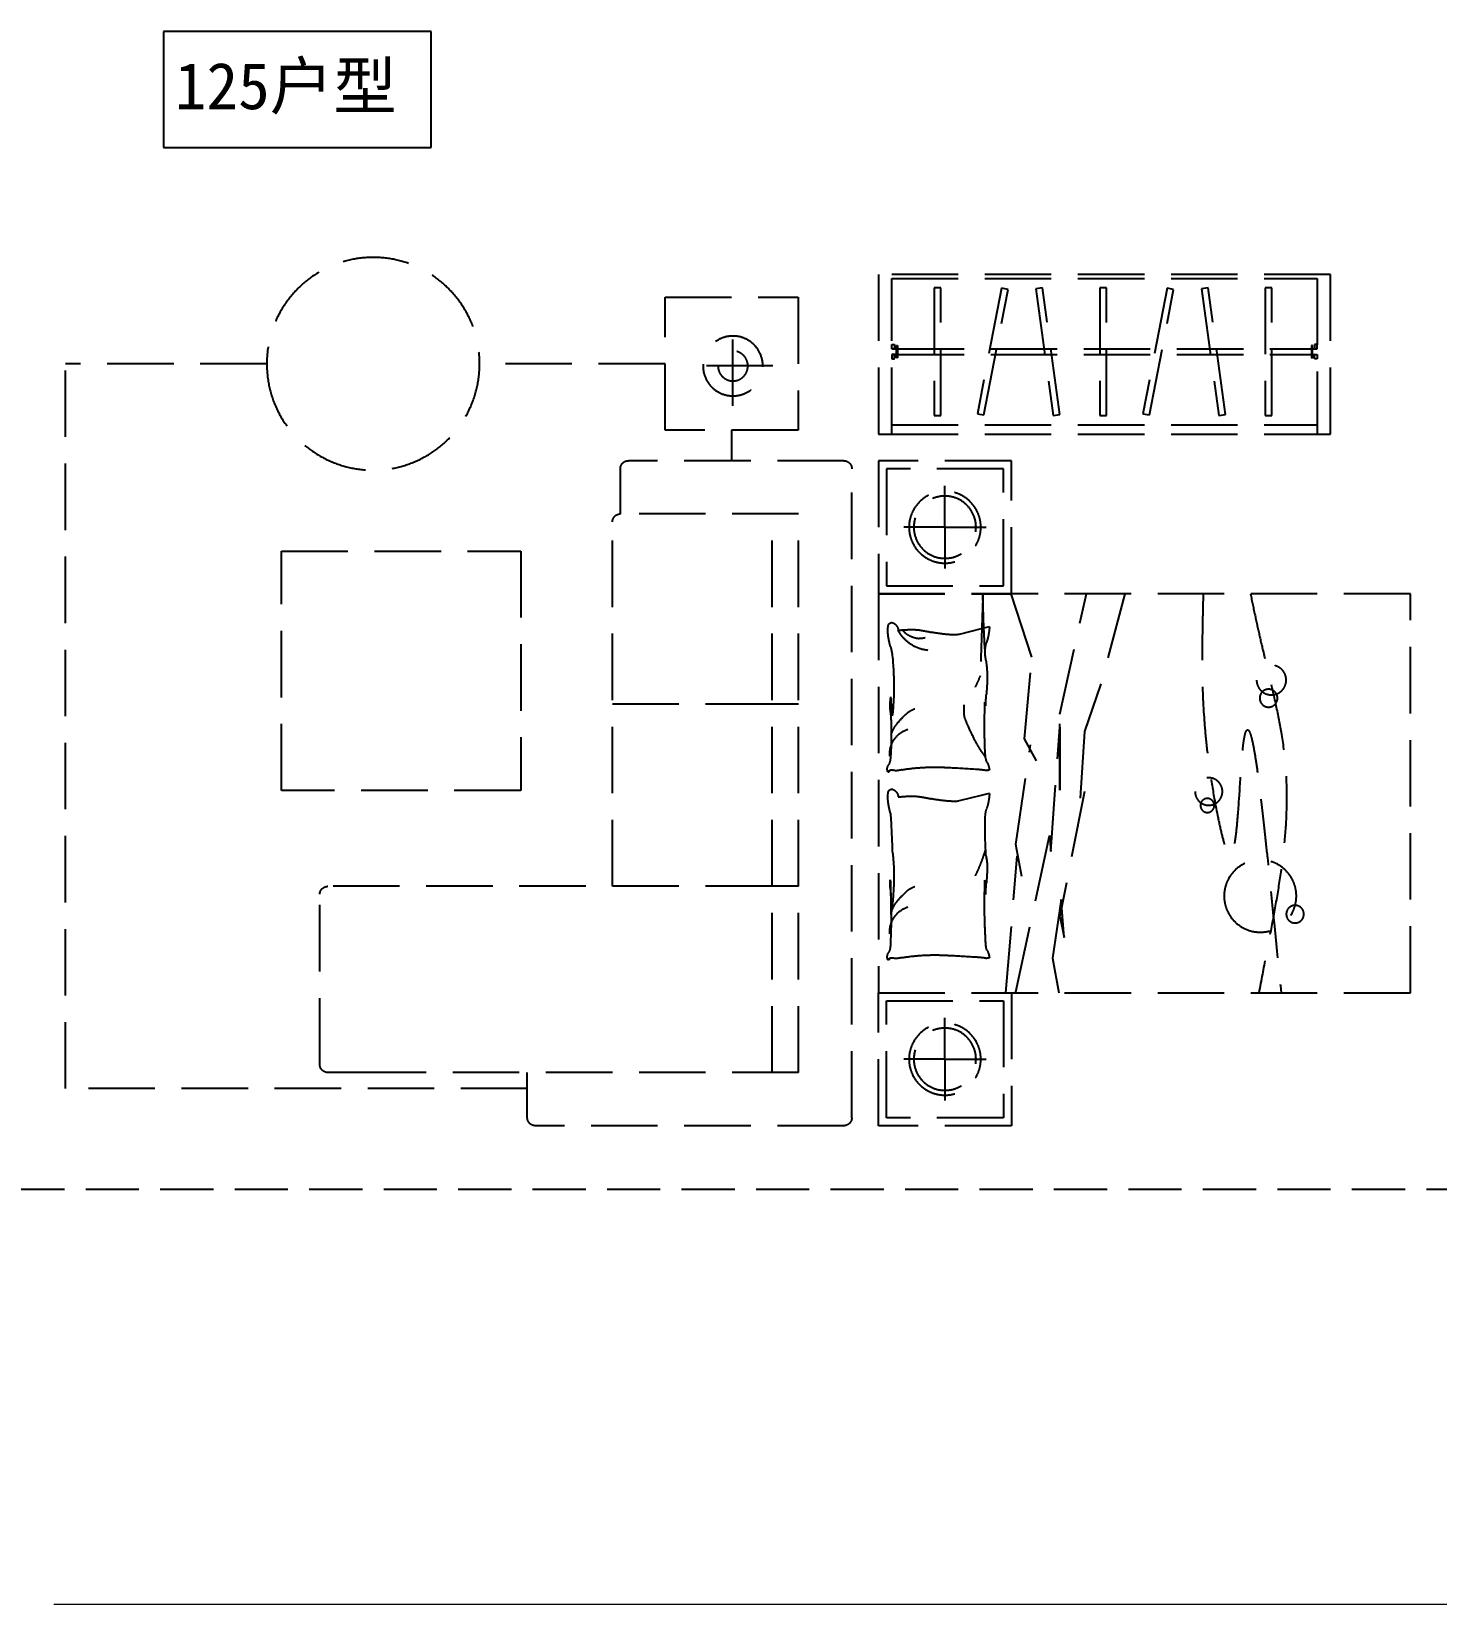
# Model space of a CAD drawing. Extents: x 3443499 to 7125205, y -1700016 to -264854.
# Drawn here: x 3733025 to 3738307, y -867644 to -861730 of the extents above; entities that cross this region are included whole.
import ezdxf

# ---------------------------------------------------------------- set-up
doc = ezdxf.new("R2010")
doc.units = 0
doc.header["$LTSCALE"] = 1000
doc.header["$MEASUREMENT"] = 0
doc.linetypes.add('A户型$0$DASH', pattern=[0.35, 0.25, -0.1])
doc.linetypes.add('DASH', pattern=[0.35, 0.25, -0.1])
doc.layers.get('0').update_dxf_attribs({"linetype": 'CONTINUOUS'})
for name, color, linetype in [('!校对', 2, 'CONTINUOUS'), ('5fur', 175, 'CONTINUOUS'), ('LVTRY', 252, 'CONTINUOUS')]:
    doc.layers.add(name, color=color, linetype=linetype)
doc.layers.add('平面-看线', color=252, linetype='CONTINUOUS', lineweight=15)
doc.styles.add('DIM_FONT', font='SIMPLEX', dxfattribs={"width": 0.7, "bigfont": 'GBCBIG'})
doc.styles.add('黑体', font='simhei.ttf')

# ---------------------------------------------------------------- blocks, each defined once
blk = doc.blocks.new('A$C00A30745')
at = {"layer": '5fur', "color": 252, "linetype": 'A户型$0$DASH'}
for p, q in [((4700, 2600), (4700, 3200)), ((4700, 3200), (6400, 3200)), ((6400, 3200), (6400, 2600)), ((6350, 3185), (4750, 3185)), ((4750, 3185), (4750, 2600)), ((4920.5, 2670), (4920.5, 3150)), ((4920.5, 3150), (4945.5, 3150)), ((4945.5, 3150), (4945.5, 2670)), ((5095.3, 2674), (5160.9, 3149.5)), ((5185.7, 3146), (5120, 2670.5)), ((5160.9, 3149.5), (5185.7, 3146)), ((5290.3, 3143.3), (5314.9, 3148)), ((5381, 2672), (5290.3, 3143.3)), ((5314.9, 3148), (5405.5, 2676.7)), ((5543, 2670), (5543, 3150)), ((5543, 3150), (5568, 3150)), ((5568, 3150), (5568, 2670)), ((5717.8, 2674), (5783.4, 3149.5)), ((5808.2, 3146), (5742.5, 2670.5)), ((5783.4, 3149.5), (5808.2, 3146)), ((5912.8, 3143.3), (5937.4, 3148)), ((6003.5, 2672), (5912.8, 3143.3)), ((5937.4, 3148), (6028, 2676.7)), ((6165.5, 2670), (6165.5, 3150)), ((6165.5, 3150), (6190.5, 3150)), ((6190.5, 3150), (6190.5, 2670)), ((6350, 2600), (6350, 3185)), ((7202.1, 3114.4), (6702.1, 3114.4)), ((6702.1, 3114.4), (6702.1, 2614.4)), ((7202.1, 2614.4), (7202.1, 3114.4)), ((6946.9, 2706.1), (6946.9, 3006.1)), ((4750, 2920), (4750, 2936.6)), ((4750, 2936.6), (4760.2, 2936.6)), ((4767.8, 2920), (4750, 2920)), ((4760.2, 2920), (4750, 2920)), ((4767.8, 2899.5), (4750, 2899.5)), ((4750, 2899.5), (4750, 2882.9)), ((4760.2, 2899.5), (4750, 2899.5)), ((4760.2, 2936.6), (4760.2, 2920)), ((4760.2, 2882.9), (4760.2, 2899.5)), ((4767.8, 2886.6), (4767.8, 2932.9)), ((4767.8, 2932.9), (4772.2, 2932.9)), ((4772.2, 2932.9), (4772.2, 2886.6)), ((6327.9, 2920), (4772.2, 2920)), ((6327.9, 2899.5), (4772.2, 2899.5)), ((6327.8, 2932.9), (6327.8, 2886.6)), ((6332.2, 2932.9), (6327.8, 2932.9)), ((6332.2, 2886.6), (6332.2, 2932.9)), ((6332.2, 2920), (6350, 2920)), ((6350, 2920), (6332.2, 2920)), ((6332.2, 2899.5), (6350, 2899.5)), ((6350, 2899.5), (6332.2, 2899.5)), ((6339.8, 2936.6), (6339.8, 2920)), ((6350, 2936.6), (6339.8, 2936.6)), ((6339.8, 2920), (6350, 2920)), ((6339.8, 2899.5), (6350, 2899.5)), ((6339.8, 2882.9), (6339.8, 2899.5)), ((6350, 2920), (6350, 2936.6)), ((6350, 2899.5), (6350, 2882.9)), ((4750, 2882.9), (4760.2, 2882.9)), ((4772.2, 2886.6), (4767.8, 2886.6)), ((6327.8, 2886.6), (6332.2, 2886.6)), ((6350, 2882.9), (6339.8, 2882.9)), ((6796.9, 2856.1), (7096.9, 2856.1)), ((7202.1, 2864.4), (7899.4, 2864.4)), ((8699.4, 2864.4), (9456.7, 2864.4)), ((9456.7, 139.4), (9456.7, 2864.4)), ((4945.5, 2670), (4920.5, 2670)), ((5120, 2670.5), (5095.3, 2674)), ((5405.5, 2676.7), (5381, 2672)), ((5568, 2670), (5543, 2670)), ((5742.5, 2670.5), (5717.8, 2674)), ((6028, 2676.7), (6003.5, 2672)), ((6190.5, 2670), (6165.5, 2670)), ((6350, 2635), (4750, 2635)), ((6702.1, 2614.4), (7202.1, 2614.4)), ((6952.1, 2614.4), (6952.1, 2500)), ((4750, 2600), (4700, 2600)), ((6350, 2600), (4750, 2600)), ((6400, 2600), (6350, 2600)), ((5900, 2000), (5900, 2500)), ((5900, 2500), (6400, 2500)), ((6400, 2500), (6400, 2000)), ((6530, 2500), (7340, 2500)), ((5930, 2030), (5930, 2470)), ((5930, 2470), (6370, 2470)), ((6370, 2470), (6370, 2030)), ((6500, 30), (6500, 2470)), ((7370, 2300), (7370, 2470)), ((6150, 2250), (6150, 2405)), ((6150, 2250), (5995, 2250)), ((6150, 2250), (6150, 2095)), ((6150, 2250), (6305, 2250)), ((6700, 200), (6700, 2300)), ((6700, 2300), (7370, 2300)), ((6800, 200), (6800, 2300)), ((7400, 900), (7400, 2270)), ((8644.4, 2160.3), (7744.4, 2160.3)), ((7744.4, 2160.3), (7744.4, 1260.3)), ((8644.4, 1260.3), (8644.4, 2160.3)), ((6370, 2030), (5930, 2030)), ((4400, 500), (4400, 2000)), ((4400, 2000), (6400, 2000)), ((5473.4, 2000), (5564.5, 1657.4)), ((5718.4, 1547.4), (5618.1, 2000)), ((5822.8, 1761.9), (5901.5, 2000)), ((6400, 2000), (5900, 2000)), ((6400, 2000), (6400, 500)), ((5983.8, 1875.3), (6013.8, 1867.8)), ((6013.8, 1867.8), (6096.4, 1847.1)), ((5850.3, 1453.9), (5822.8, 1761.9)), ((5564.5, 1657.4), (5624.9, 1481.4)), ((5718.4, 1261.3), (5718.4, 1547.4)), ((6700, 1585), (6800, 1585)), ((6800, 1585), (7400, 1585)), ((5624.9, 1481.4), (5646.7, 1146.7)), ((5718.4, 1497.9), (5718.4, 1261.3)), ((5751.4, 1030.3), (5718.4, 1497.9)), ((5806.3, 1371.4), (5850.3, 1453.9)), ((5883.3, 1057.8), (5828.3, 1431.9)), ((5624.9, 1255.8), (5718.4, 788.2)), ((5983.8, 1249), (6013.8, 1241.5)), ((7744.4, 1260.3), (8644.4, 1260.3)), ((6013.8, 1241.5), (6096.4, 1220.8)), ((5756.9, 1090.8), (5751.4, 1030.3)), ((5883.3, 503.7), (5756.9, 1090.8)), ((5861.3, 936.8), (5883.3, 1057.8)), ((5921.2, 500), (5877.8, 1013.8)), ((6700, 900), (6800, 900)), ((6800, 900), (8470, 900)), ((5701.9, 707.2), (5712.9, 850.2)), ((5712.9, 850.2), (5745.9, 630.2)), ((8500, 230), (8500, 870)), ((5718.4, 788.2), (5701.9, 707.2)), ((5745.9, 630.2), (5721.2, 500)), ((6400, 500), (4400, 500)), ((5900, 500), (5900, 0)), ((6400, 500), (5900, 500)), ((6400, 0), (6400, 500)), ((5930, 470), (5930, 30)), ((6370, 470), (5930, 470)), ((6370, 30), (6370, 470)), ((6150, 250), (6150, 405)), ((6150, 250), (5995, 250)), ((6150, 250), (6150, 95)), ((6150, 250), (6305, 250)), ((6700, 200), (8347.3, 200)), ((7720, 30), (7720, 200)), ((8347.3, 200), (8470, 200)), ((7720, 139.4), (9456.7, 139.4)), ((5900, 0), (6400, 0)), ((5930, 30), (6370, 30)), ((6530, 0), (7690, 0))]:
    blk.add_line(p, q, dxfattribs=at)
for centre, radius in [((8299.4, 2864.4), 400), ((6946.9, 2856.1), 112.5), ((6946.9, 2856.1), 56.2), ((6150, 2250), 135), ((6150, 2250), 117), ((4922.6, 1675.4), 55.7), ((4933.1, 1607.3), 33.5), ((5158.2, 1256.3), 51.6), ((5163.4, 1203.9), 26.2), ((4964.5, 863.4), 135.8), ((4833.6, 795.3), 33.1), ((6150, 250), 135), ((6150, 250), 117)]:
    blk.add_circle(centre, radius, dxfattribs=at)
for centre, radius, start, end in [((6530, 2470), 30, 90, 180), ((7340, 2470), 30, 0, 90), ((7370, 2270), 30, 0, 90), ((280.9, 2115.1), 5727.8, 356.56282, 358.79258), ((33818.3, 2769), 27821.6, 181.59533, 182.21943), ((5983.6, 1874.4), 0.917, 75.95506, 184.08294), ((6252.7, 1893.6), 270.8, 184.08294, 189.4841), ((6212.2, 1886.8), 229.7, 189.4841, 197.38641), ((6112.8, 1912.8), 67.7, 255.95481, 272.66488), ((6085.4, 2503.2), 658.8, 272.66488, 278.00505), ((6132.9, 2164.9), 317.1, 278.00505, 282.19838), ((6386.3, 992.8), 882, 99.68437, 102.19838), ((6247.2, 1922.5), 91.5, 255.31489, 270), ((6272.3, 1661.2), 204, 90, 99.68437), ((6247.2, 1887.1), 56.2, 270, 288.7799), ((6199.1, 2028.6), 205.6, 288.7799, 291.81492), ((6272.3, 1373.4), 491.8, 83.76764, 90), ((6219.4, 1978), 151.1, 291.81492, 295.35512), ((6261.5, 1889), 52.6, 295.35512, 311.44291), ((6236.9, 1916.9), 89.9, 311.44291, 323.73593), ((6200.9, 1926.3), 139.9, 315.09762, 332.79641), ((6359.4, 1859.5), 34.2, 116.58052, 175.59979), ((6350, 1878.3), 13.1, 11.27238, 116.58052), ((6061.4, 1884.3), 304.8, 344.25602, 351.56281), ((6274.2, 1863.2), 90.4, 0, 11.27238), ((6203.5, 1863.2), 161.1, 351.56281, 0), ((5878.8, 1782.4), 119.7, 6.43405, 17.38641), ((5852.8, 1779.5), 145.9, 348.44144, 6.43405), ((6200.9, 1926.3), 139.9, 275.63113, 286.51498), ((6200.9, 1926.3), 139.9, 286.51498, 297.39883), ((6200.9, 1926.3), 139.9, 297.39883, 315.09762), ((6587.9, 1735.9), 242.2, 164.25602, 172.45315), ((6475.3, 1683.2), 484.2, 172.03917, 181.8979), ((7474.8, 1652.1), 1132.9, 174.1433, 180.00126), ((7394.5, 1734.5), 1404.8, 182.74906, 184.61758), ((6704.1, 1964.2), 738.7, 201.65774, 203.48441), ((6704.1, 1964.2), 738.7, 203.48441, 205.31107), ((4781.8, 1523.5), 1216.5, 2.60963, 4.61758), ((7390.8, 1652.1), 1049, 180, 186.0867), ((4466, 1718.1), 1890.1, 354.61873, 356.78996), ((6203.1, 1585.3), 152.4, 2.53859, 10.18988), ((6059.4, 1571), 62.9, 160.78629, 172.77597), ((282.3, 1494.8), 5718.5, 359.71346, 0.97038), ((6019.6, 1550.6), 58, 339.32572, 355.91723), ((5806.1, 1565.8), 272.1, 355.91723, 3.5552), ((6185.2, 1383.4), 200.2, 61.68324, 66.99723), ((6256.8, 1516.2), 49.3, 50.96506, 61.68324), ((6146, 1379.6), 225.2, 43.81151, 50.96506), ((7224.8, 1481.9), 873.2, 175.19815, 179.42426), ((6066, 1579.2), 289.7, 355.19815, 2.53859), ((4756.4, 2090.3), 1432.3, 333.50152, 335.67347), ((5599.9, 1709), 506.6, 335.67347, 339.32572), ((6258.3, 1396.5), 99.2, 53.82335, 71.56035), ((6025.9, 1264.3), 391.6, 38.38857, 43.81151), ((6272.7, 1459.9), 76.8, 27.23959, 38.38857), ((6132.9, 1387.9), 234, 20.86028, 27.23959), ((7845.8, 1475.6), 1494.3, 179.42426, 181.90789), ((5406.2, 1812), 728.6, 324.17371, 327.86502), ((4836.7, 1472.1), 1164, 356.42603, 359.71346), ((5758.4, 1590.7), 312.6, 327.86502, 333.50152), ((6258.3, 1396.5), 99.2, 36.08636, 53.82335), ((6258.3, 1396.5), 99.2, 15.93524, 36.08636), ((7172.7, 1453.2), 820.8, 181.90789, 185.25919), ((6258.3, 1396.5), 99.2, 355.78412, 15.93524), ((6059.4, 1330.3), 76.7, 152.71588, 163.77885), ((5950.9, 1386.2), 45.3, 332.71588, 347.13096), ((5852.9, 1408.6), 145.9, 347.13096, 356.42603), ((6409.1, 1382.9), 53.9, 185.25919, 210.65125), ((6069.7, 1327.3), 87.5, 163.77885, 172.87961), ((5984.2, 1337.9), 1.32, 172.87961, 253.30223), ((5989.4, 1355.2), 19.3, 253.30223, 279.99836), ((6048.5, 1019.8), 321.2, 93.50486, 99.99836), ((6862.4, -12269.6), 13635.6, 93.05496, 93.50486), ((6208.5, -16.7), 1365.2, 91.63309, 93.05496), ((6188.9, 669.5), 678.7, 86.63125, 91.63309), ((6175.2, 435.6), 913.1, 82.3191, 86.63125), ((6270.7, 1143.9), 198.3, 77.89054, 82.3191), ((6363.9, 1578.3), 246, 257.89054, 261.86652), ((6333.7, 1367.3), 32.8, 261.86652, 291.42098), ((6351.4, 1322.2), 15.6, 68.0096, 111.42098), ((6355.6, 1332.7), 4.28, 348.10694, 68.0096), ((6362.1, 1331.3), 2.32, 168.10694, 289.56397), ((6337.8, 1340.7), 28.9, 355.69746, 30.65125), ((6361.7, 1332.4), 3.42, 289.56397, 338.2117), ((6341.6, 1340.4), 25.1, 338.2117, 355.69746), ((5983.6, 1248.1), 0.917, 75.95506, 184.08294), ((6252.7, 1267.3), 270.8, 184.08294, 189.4841), ((6359.4, 1233.2), 34.2, 116.58052, 175.59979), ((6350, 1252.1), 13.1, 11.27238, 116.58052), ((6274.2, 1237), 90.4, 0, 11.27238), ((6212.2, 1260.6), 229.7, 189.4841, 197.38641), ((5878.8, 1156.1), 119.7, 6.43405, 17.38641), ((6112.8, 1286.5), 67.7, 255.95481, 272.66488), ((6085.4, 1877), 658.8, 272.66488, 278.00505), ((6132.9, 1538.6), 317.1, 278.00505, 282.19838), ((6386.3, 366.5), 882, 99.68437, 102.19838), ((6272.3, 1034.9), 204, 90, 99.68437), ((6272.3, 747.1), 491.8, 83.76764, 90), ((6061.4, 1258), 304.8, 344.25602, 351.56281), ((6203.5, 1237), 161.1, 351.56281, 0), ((4334.7, 1114.2), 1664, 356.58211, 1.90513), ((10473.2, 902.2), 4127.5, 176.20601, 178.19145), ((6221.1, 969), 230.1, 168.44144, 182.74906), ((6704.1, 1254.9), 738.7, 197.19822, 199.42798), ((6704.1, 1254.9), 738.7, 199.42798, 201.65774), ((7024.5, 942.8), 682.7, 172.45315, 180), ((7394.5, 1025.3), 1404.8, 182.74906, 184.61758), ((6704.1, 1254.9), 738.7, 201.65774, 203.48441), ((6704.1, 1254.9), 738.7, 203.48441, 205.31107), ((4781.8, 814.3), 1216.5, 2.60963, 4.61758), ((7053.9, 837.7), 1057.4, 175.3453, 178.26839), ((282.3, 826.7), 5718.5, 359.71346, 0.97038), ((6185.2, 715.2), 200.2, 61.68324, 66.99723), ((6256.8, 848), 49.3, 50.96506, 61.68324), ((7390.8, 942.8), 1049, 180, 186.0867), ((12556.8, 751.3), 6203.8, 178.40567, 179.60458), ((6066, 911.1), 289.7, 355.19815, 2.53859), ((8470, 870), 30, 0, 90), ((6146, 711.4), 225.2, 43.81151, 50.96506), ((6025.9, 596.2), 391.6, 38.38857, 43.81151), ((6272.7, 791.7), 76.8, 27.23959, 38.38857), ((6874.1, 887.7), 529.3, 186.0867, 190.18988), ((7224.8, 813.7), 873.2, 175.19815, 179.42426), ((4836.7, 803.9), 1164, 356.42603, 359.71346), ((6258.3, 728.4), 99.2, 53.82335, 71.56035), ((6258.3, 728.4), 99.2, 36.08636, 53.82335), ((6258.3, 728.4), 99.2, 15.93524, 36.08636), ((6132.9, 719.7), 234, 20.86028, 27.23959), ((7845.8, 807.5), 1494.3, 179.42426, 181.90789), ((5013.7, 754.8), 985.1, 355.05951, 358.63568), ((8982.7, 806.6), 2630.7, 181.06466, 182.93655), ((6258.3, 728.4), 99.2, 355.78412, 15.93524), ((6059.4, 624.1), 76.7, 152.71588, 163.77885), ((5950.9, 680), 45.3, 332.71588, 347.13096), ((6409.1, 676.8), 53.9, 185.25919, 210.65125), ((6069.7, 621.1), 87.5, 163.77885, 172.87961), ((5984.2, 631.8), 1.32, 172.87961, 253.30223), ((5989.4, 649), 19.3, 253.30223, 279.99836), ((6048.5, 313.7), 321.2, 93.50486, 99.99836), ((6862.4, -12975.8), 13635.6, 93.05496, 93.50486), ((6208.5, -722.9), 1365.2, 91.63309, 93.05496), ((6188.9, -36.7), 678.7, 86.63125, 91.63309), ((6175.2, -270.6), 913.1, 82.3191, 86.63125), ((6270.7, 437.7), 198.3, 77.89054, 82.3191), ((6363.9, 872.2), 246, 257.89054, 261.86652), ((6333.7, 661.1), 32.8, 261.86652, 291.42098), ((6351.4, 616.1), 15.6, 68.0096, 111.42098), ((6355.6, 626.5), 4.28, 348.10694, 68.0096), ((6362.1, 625.2), 2.32, 168.10694, 289.56397), ((6337.8, 634.6), 28.9, 355.69746, 30.65125), ((6361.7, 626.2), 3.42, 289.56397, 338.2117), ((6341.6, 634.3), 25.1, 338.2117, 355.69746), ((8470, 230), 30, 270, 0), ((6530, 30), 30, 180, 270), ((7690, 30), 30, 270, 0)]:
    blk.add_arc(centre, radius, start, end, dxfattribs=at)
for points, knots in [([(5001.1, 2000), (4955.3, 1770.4), (4800.5, 1259), (4899.8, 875.6), (4969.7, 500)], [0, 0, 0, 0, 470.099243, 1589.098475, 1589.098475, 1589.098475, 1589.098475]), ([(5179.1, 2000), (5185.2, 1726.8), (5193.4, 1469.5), (5056.4, 843.3), (5021.7, 2000), (4943.5, 1046.1), (4885.9, 500)], [0, 0, 0, 0, 692.785923, 915.160849, 1290.08623, 2337.669759, 2337.669759, 2337.669759, 2337.669759])]:
    blk.add_open_spline(points, degree=3, knots=knots, dxfattribs=at)
blk = doc.blocks.new('A$C25274923')
at = {"color": 252}
for p, q in [((46618.5, 8013.6), (45612.5, 8013.6)), ((45612.5, 8013.6), (45612.5, 7577.6)), ((46618.5, 7577.6), (46618.5, 8013.6)), ((45612.5, 7577.6), (46618.5, 7577.6))]:
    blk.add_line(p, q, dxfattribs=at)
at = {"color": 252, "linetype": 'DASH', "ltscale": 0.8}
blk.add_line((51960, 3660), (44440.1, 3660), dxfattribs=at)
at = {"layer": '平面-看线', "color": 252}
blk.add_line((51100, 2100), (45200, 2100), dxfattribs=at)
at = {"color": 252, "xscale": -1}
blk.add_blockref('A$C00A30745', (54700, 3900), dxfattribs=at)
at = {"color": 252, "style": '黑体'}
blk.add_text('125户型', height=175, dxfattribs=at).set_placement((45654.7, 7721.5))
at = {"layer": 'LVTRY', "color": 252, "style": 'DIM_FONT', "text_generation_flag": 4, "width": 0.8, "flags": 9}
for tag, p in [('XSIZE', (10837.5, 12299)), ('YSIZE', (10837.5, 12299)), ('XSIZE', (38237.5, 12299)), ('YSIZE', (38237.5, 12299)), ('XSIZE', (38237.7, 12299)), ('YSIZE', (38237.7, 12299))]:
    blk.add_attdef(tag, p, '', height=0.5, rotation=90.00001, dxfattribs=at)
at = {"layer": 'LVTRY', "color": 252, "style": 'DIM_FONT', "width": 0.8, "flags": 9}
for tag, p in [('XSIZE', (16562.5, 12299)), ('YSIZE', (16562.5, 12299)), ('XSIZE', (43962.5, 12299)), ('YSIZE', (43962.5, 12299)), ('XSIZE', (43962.7, 12299)), ('YSIZE', (43962.7, 12299))]:
    blk.add_attdef(tag, p, '', height=0.5, rotation=89.99999, dxfattribs=at)

msp = doc.modelspace()

# ---------------------------------------------------------------- block references
at = {"layer": '!校对'}
msp.add_blockref('A$C25274923', (3687909.1, -869743.9), dxfattribs=at)

doc.saveas('drawing.dxf')
